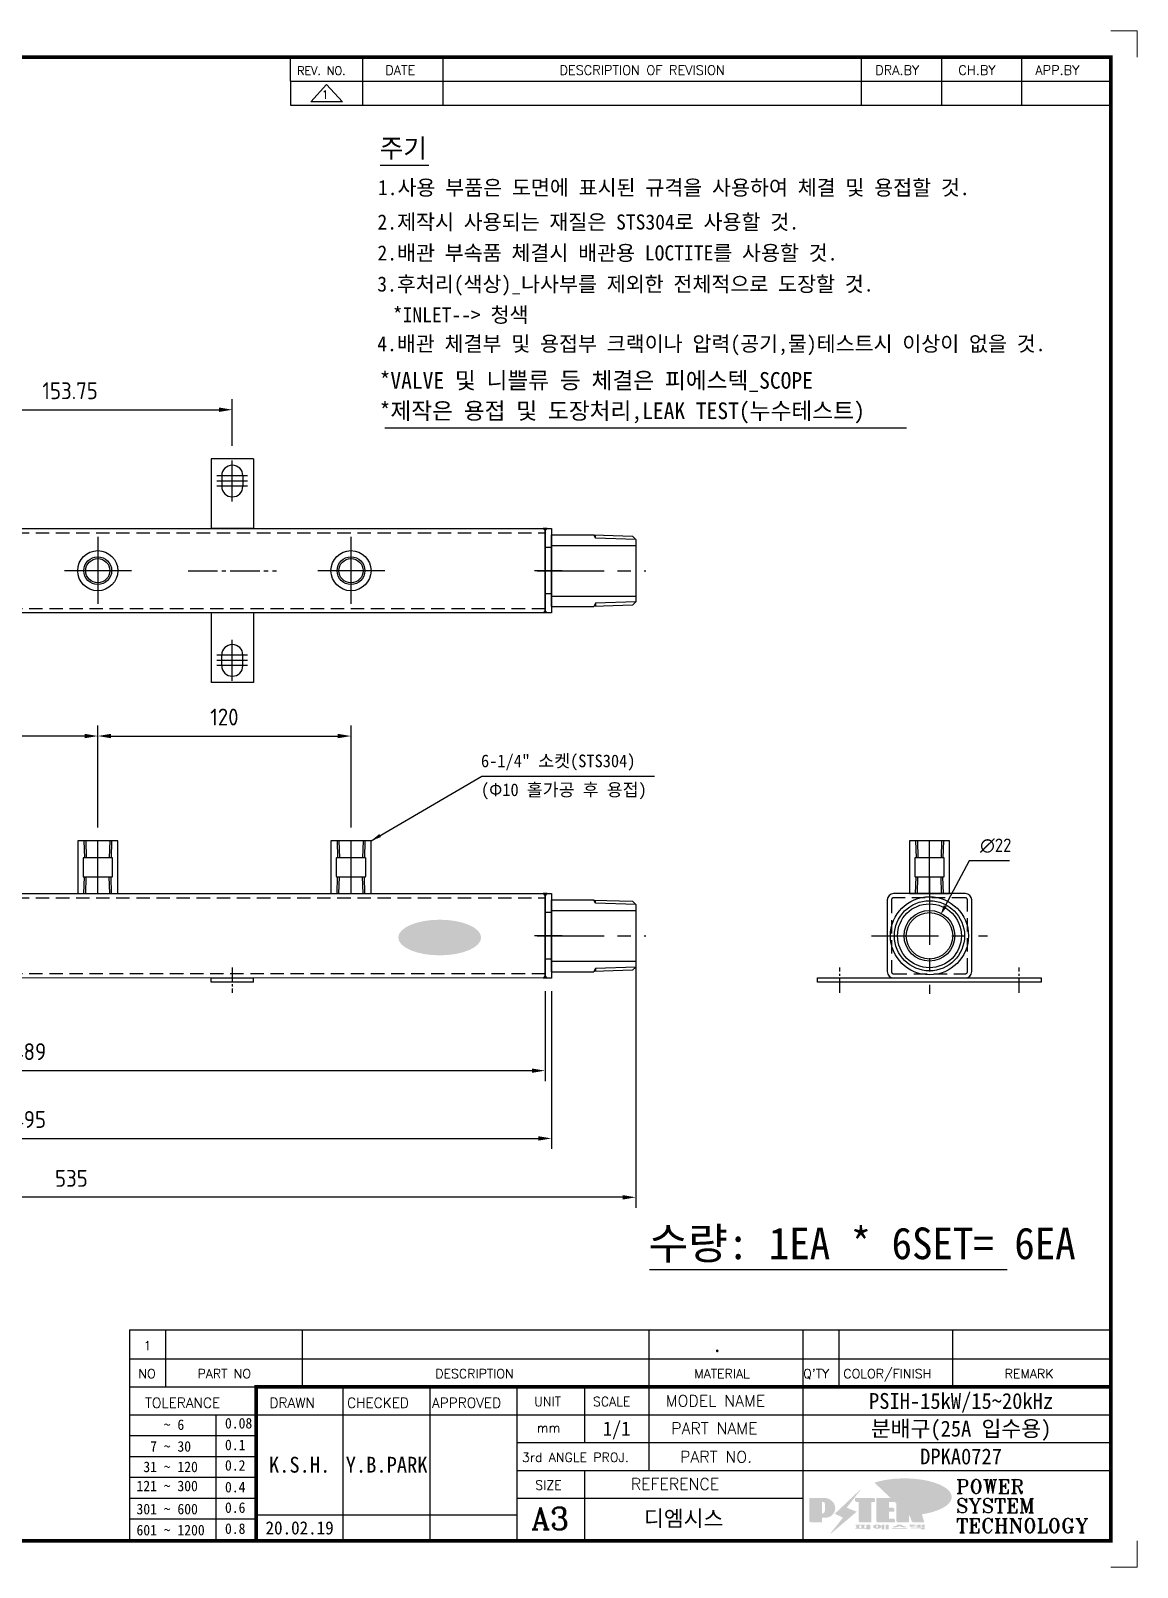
# Model space of a CAD drawing. Header units: millimetres. Extents: x 24815 to 37444, y -10619 to 6020.
# Drawn here: x 26228 to 26753, y -10619 to -9890 of the extents above; entities that cross this region are included whole.
import ezdxf
from ezdxf.enums import TextEntityAlignment as Align

# ---------------------------------------------------------------- set-up
doc = ezdxf.new("R2010")
doc.units = ezdxf.units.MM
for name, pattern in [('CENTER', [50.8, 31.75, -6.35, 6.35, -6.35]), ('CENTER1', [10, 7, -1, 1, -1]), ('HIDDEN2', [4.7625, 3.175, -1.5875])]:
    doc.linetypes.add(name, pattern=pattern)
for name, color, linetype in [('______', 7, 'Continuous'), ('CENTER', 1, 'CENTER'), ('FORMAT-1', 7, 'Continuous'), ('line', 3, 'Continuous'), ('THIN', 3, 'Continuous')]:
    doc.layers.add(name, color=color, linetype=linetype)
doc.styles.add('HAN', font='')
doc.styles.add('RC', font='ROMANC.SHX')
doc.styles.add('ROMANT', font='romant')
doc.styles.add('RT', font='ROMANT.SHX', dxfattribs={"oblique": 15})
doc.styles.get("Standard").update_dxf_attribs({"font": 'ISOCP.SHX', "bigfont": 'WHGTXT.SHX'})
doc.styles.get('HAN').set_extended_font_data('GulimChe')
doc.dimstyles.new('PS-2', dxfattribs={"dimscale": 2, "dimtxt": 3.2, "dimasz": 2.5, "dimexe": 2, "dimexo": 2.5, "dimgap": 2, "dimtad": 1, "dimtoh": 1, "dimrnd": 0.05, "dimzin": 12, "dimdsep": 46, "dimtxsty": 'Standard', "dimcen": 0, "dimclrt": 2, "dimazin": 3, "dimtfac": 1, "dimtofl": 0, "dimtmove": 0, "dimatfit": 3, "dimfxl": 0.18, "dimtolj": 1, "dimtzin": 0, "dimarcsym": 0})
doc.dimstyles.new('PS-2.5', dxfattribs={"dimscale": 2.5, "dimtxt": 3.2, "dimasz": 2.5, "dimexe": 2, "dimexo": 2.5, "dimgap": 2, "dimtad": 1, "dimtoh": 1, "dimrnd": 0.05, "dimzin": 12, "dimdsep": 46, "dimtxsty": 'Standard', "dimcen": 0, "dimclrt": 2, "dimazin": 3, "dimtfac": 1, "dimtofl": 0, "dimtmove": 0, "dimatfit": 3, "dimfxl": 0.18, "dimtolj": 1, "dimtzin": 0, "dimarcsym": 0})

# ---------------------------------------------------------------- blocks, each defined once
blk = doc.blocks.new('new LOGO')
at = {"layer": 'line'}
h = blk.add_hatch(color=250, dxfattribs=at)
h.paths.add_polyline_path([(44.5, 69.4), (46.6, 69.4, -0.129793), (52, 68, 0.221832), (43.6, 71.9), (41.5, 71.9), (41.5, 27.9), (43.6, 27.9, 0.02048), (44.5, 28)], flags=17)
h.paths.add_polyline_path([(44.5, 13.9), (57.3, 13.9, 0.72362), (77.1, 73.9, -0.679777), (54.3, 16.4), (41.5, 16.4), (41.5, -0.1), (3, -0.1), (3, -2.6), (44.5, -2.6)])
h.paths.add_polyline_path([(117.9, 14.2), (71.5, -44.4), (77.1, -39.6), (120.8, 15.6), (92, 28.9), (173.3, 106), (177.5, 111.4), (89.1, 27.6)])
h.paths.add_polyline_path([(162.7, 71.9), (162.7, 69.4), (172.5, 69.4), (172.5, 71.9)], flags=17)
h.paths.add_polyline_path([(217.7, 69.4), (230.5, 69.4), (230.5, 80.4), (227.5, 80.4), (227.5, 71.9), (214.7, 71.9), (214.7, -0.1), (175.5, -0.1), (175.5, -2.6), (217.7, -2.6)])
h.paths.add_polyline_path([(297.8, 46.6), (294.8, 46.6), (294.8, 37.4), (276, 37.4), (276, 10.9), (279, 10.9), (279, 34.9), (297.8, 34.9)])
h.paths.add_polyline_path([(300, 8.4), (297, 8.4), (297, -0.1), (237.5, -0.1), (237.5, -2.6), (300, -2.6)])
h.paths.add_polyline_path([(297.8, 80.4), (294.8, 80.4), (294.8, 71.9), (276, 71.9), (276, 49.1), (279, 49.1), (279, 69.4), (297.8, 69.4)])
h.paths.add_polyline_path([(350.2, 80.4), (347.2, 80.4), (347.2, 61.6), (350.2, 63.5)])
h.paths.add_polyline_path([(350.2, 26.7), (347.2, 35.2), (347.2, -0.1), (308.5, -0.1), (308.5, -2.6), (350.2, -2.6)])
h.paths.add_polyline_path([(402.7, 80.4), (396.5, 80.4), (379.6, 66.8), (400.5, -0.1), (361.8, -0.1), (362.7, -2.6), (403.5, -2.6), (382.6, 64.3)])
blk.add_hatch(color=5, dxfattribs=at).paths.add_polyline_path([(166.3, 35), (131, 49), (180.4, 112.7), (92, 28.9), (120.8, 15.6), (74.4, -43)])
h = blk.add_hatch(color=253, dxfattribs=at)
edge = h.paths.add_edge_path()
edge.add_ellipse((333.9, 86.4), major_axis=(-165.9, 0), ratio=0.39426, start_angle=111.5127, end_angle=334.469)
edge.add_ellipse((314.1, 81.2), major_axis=(-153.7, 0), ratio=0.40699, start_angle=121.3066, end_angle=327.7437, ccw=False)
edge.add_line((394, 27.8), (394.7, 25.6))
h = blk.add_hatch(color=1, dxfattribs=at)
h.paths.add_polyline_path([(41.5, 16.4), (54.3, 16.4, 1), (54.3, 82.9), (0, 82.9), (0, -0.1), (41.5, -0.1)])
h.paths.add_polyline_path([(41.5, 27.9), (41.5, 71.9), (43.6, 71.9, -0.414214), (54.6, 60.9), (54.6, 38.9, -0.414214), (43.6, 27.9)], flags=16)
h.paths.add_polyline_path([(214.7, 71.9), (227.5, 71.9), (227.5, 82.9), (159.7, 82.9), (159.7, 71.9), (172.5, 71.9), (172.5, -0.1), (214.7, -0.1)])
h.paths.add_polyline_path([(276, 37.4), (294.8, 37.4), (294.8, 49.1), (276, 49.1), (276, 71.9), (294.8, 71.9), (294.8, 82.9), (234.5, 82.9), (234.5, -0.1), (297, -0.1), (297, 10.9), (276, 10.9)])
h.paths.add_polyline_path([(347.2, 35.2), (359.7, -0.1), (400.5, -0.1), (379.6, 66.8), (399.7, 82.9), (380.6, 82.9), (347.2, 61.6), (347.2, 82.9), (305.5, 82.9), (305.5, -0.1), (347.2, -0.1)])
h = blk.add_hatch(color=250, dxfattribs=at)
edge = h.paths.add_edge_path()
edge.add_ellipse((237.8, -17.6), major_axis=(-14.3, 0), ratio=0.526336, start_angle=192.2456, end_angle=269.0748)
edge.add_line((238.1, -10.1), (237.6, -10.1))
edge.add_ellipse((237.8, -17.6), major_axis=(-14.3, 0), ratio=0.526336, start_angle=270.9252, end_angle=449.0748)
edge.add_line((237.6, -25.1), (238.1, -25.1))
edge.add_ellipse((237.8, -17.6), major_axis=(-14.3, 0), ratio=0.526336, start_angle=450.9252, end_angle=527.7544)
edge.add_line((251.7, -19.2), (254.1, -19.2))
edge.add_line((254.1, -19.2), (254.1, -27.1))
edge.add_line((254.1, -27.1), (263.1, -27.1))
edge.add_line((263.1, -27.1), (263.1, -10.1))
edge.add_line((263.1, -10.1), (254.1, -10.1))
edge.add_line((254.1, -10.1), (254.1, -16))
edge.add_line((254.1, -16), (251.7, -16))
h.paths.add_polyline_path([(241, -16.4), (241, -18.7, -1), (234.4, -18.7), (234.4, -16.4, -1)], flags=16)
h.paths.add_polyline_path([(278.2, -10.1), (268.1, -10.1), (268.1, -27.1), (278.2, -27.1)])
h.paths.add_polyline_path([(310.3, -10.1), (310.3, -11.1, -0.157169), (289.3, -17.5), (294, -19.9, 0.128407), (316.3, -15.9, 0.128407), (338.6, -19.9), (343.3, -17.5, -0.157169), (322.2, -11.1), (322.2, -10.1)])
h.paths.add_polyline_path([(342.1, -25.1), (342.1, -22.3), (290.4, -22.3), (290.4, -25.1)])
h.paths.add_polyline_path([(352, -10.1), (352, -16.2, 0.414214), (354, -18.2), (378.7, -18.2), (378.7, -19.6), (390.2, -19.6), (390.2, -10.1), (378.7, -10.1), (378.7, -13.6), (374.7, -13.6), (374.7, -15.1), (378.7, -15.1), (378.7, -16.2), (364.7, -16.2), (364.7, -15.1), (371.2, -15.1), (371.2, -13.6), (364.7, -13.6), (364.7, -12.6), (374.7, -12.6), (374.7, -10.1)])
h.paths.add_polyline_path([(393.8, -10.1), (393.8, -19.6), (405, -19.6), (405, -10.1)])
h.paths.add_polyline_path([(405, -27.1), (405, -20.9), (356.8, -20.9), (356.8, -23), (391.8, -23), (391.8, -27.1)])
h.paths.add_polyline_path([(200.4, -10.1), (200.4, -22.3), (193.2, -22.3), (193.2, -12.6), (196.6, -12.6), (196.6, -10.1), (161, -10.1), (161, -12.6), (164.5, -12.6), (164.5, -22.3), (161, -22.3), (161, -25.1), (200.4, -25.1), (200.4, -27.1), (213.9, -27.1), (213.9, -10.1)])
h.paths.add_polyline_path([(182, -12.6), (175.6, -12.6), (175.6, -22.3), (182, -22.3)], flags=17)
blk = doc.blocks.new('format-3')
at = {"color": 3, "lineweight": 9}
for p, q in [((414.5, 291.3), (419.5, 291.3)), ((419.5, 286.3), (419.5, 291.3)), ((419.5, 5), (419.5, 0)), ((414.5, 0), (419.5, 0))]:
    blk.add_line(p, q, dxfattribs=at)
at = {"color": 180}
for p, q in [((258.97, 281.75), (258.97, 286.3)), ((272.71, 281.75), (272.71, 286.3)), ((287.94, 281.75), (287.94, 286.3)), ((367.22, 281.75), (367.22, 286.3)), ((382.45, 281.75), (382.45, 286.3)), ((397.61, 281.75), (397.61, 286.3)), ((258.97, 281.75), (414.5, 281.75)), ((228.5, 39.49), (228.5, 5)), ((228.5, 39.49), (414.5, 39.49)), ((235.29, 39.49), (235.29, 34.21)), ((261.24, 34.21), (261.24, 39.49)), ((326.9, 39.49), (326.9, 34.21)), ((356.11, 39.49), (356.11, 34.21)), ((362.93, 39.49), (362.93, 34.21)), ((384.48, 39.49), (384.48, 34.21)), ((228.5, 34.21), (252.48, 34.21)), ((268.96, 5), (268.96, 34.21)), ((285.45, 5), (285.45, 34.21)), ((301.94, 5), (301.94, 34.21)), ((314.72, 34.21), (314.72, 23.65)), ((326.9, 34.21), (326.9, 18.37)), ((356.11, 34.21), (356.11, 5)), ((228.5, 28.93), (252.48, 28.93)), ((244.89, 5.23), (244.89, 28.93)), ((252.48, 28.93), (414.5, 28.93)), ((228.5, 24.98), (252.48, 24.98)), ((301.94, 23.65), (414.5, 23.65)), ((228.5, 21.03), (252.48, 21.03)), ((301.94, 18.37), (414.5, 18.37)), ((314.72, 18.37), (314.72, 5)), ((228.5, 17.08), (252.48, 17.08)), ((228.5, 13.13), (252.48, 13.13)), ((301.94, 13.09), (356.11, 13.09)), ((228.5, 9.18), (252.48, 9.18)), ((252.48, 9.95), (301.94, 9.95))]:
    blk.add_line(p, q, dxfattribs=at)
at = {"const_width": 0.7}
blk.add_lwpolyline([(252.48, 5), (252.48, 34.21), (414.5, 34.21)], dxfattribs=at)
at = {"layer": 'FORMAT-1', "const_width": 0.7}
blk.add_lwpolyline([(13, 5), (13, 286.3), (414.5, 286.3), (414.5, 5)], close=True, dxfattribs=at)
at = {"xscale": 0.05400000000000027, "yscale": 0.05400000000000027, "zscale": 0.05400000000000027}
blk.add_blockref('new LOGO', (357.35, 8.65), dxfattribs=at)
at = {"color": 2}
for s, height, style, p in [('REV. NO.', 1.56, 'RC', (260.23, 282.95)), ('DATE', 1.788, 'RC', (276.95, 282.94)), ('DESCRIPTION OF REVISION', 1.7875, 'RC', (309.98, 282.94)), ('DRA.BY', 1.788, 'RC', (369.83, 282.94)), ('CH.BY', 1.788, 'RC', (385.59, 282.94)), ('APP.BY', 1.788, 'RC', (400.18, 282.94)), ('COLOR/FINISH', 1.7424, 'RC', (363.8, 35.83)), ('NO', 1.742, 'RC', (230.16, 35.83)), ('PART NO', 1.742, 'RC', (241.36, 35.83)), ('DESCRIPTION', 1.7424, 'RC', (286.43, 35.83)), ('MATERIAL', 1.742, 'RC', (335.52, 35.83)), ("Q'TY", 1.742, 'RC', (356.17, 35.83)), ('REMARK', 1.742, 'RC', (394.37, 35.83)), (' TOLERANCE', 1.9, 'RC', (230.11, 30.22)), ('DRAWN', 1.9, 'RC', (255, 30.22)), ('CHECKED', 1.9, 'RC', (269.71, 30.22)), ('APPROVED', 1.9, 'RC', (285.8, 30.22)), ('UNIT', 1.742, 'RC', (305.19, 30.55)), ('SCALE', 1.742, 'RC', (316.32, 30.55)), ('MODEL NAME', 2.178, 'RC', (330.12, 30.46)), ('    ~ 6', 2, 'HAN', (229.8, 26.03)), ('0.08', 2, 'HAN', (246.57, 26.31)), ('mm', 1.742, 'RC', (305.67, 25.56)), ('PART NAME', 2.178, 'RC', (331.17, 25.24)), ('  7 ~ 30', 2, 'HAN', (229.8, 21.91)), ('0.1', 2, 'HAN', (246.57, 22.2)), ('3rd ANGLE PROJ.', 1.7424, 'RC', (302.87, 19.97)), ('PART NO.', 2.178, 'RC', (332.84, 19.85)), (' 31 ~ 120', 2, 'HAN', (229.8, 18.04)), ('0.2', 2, 'HAN', (246.57, 18.32)), ('121 ~ 300', 2, 'HAN', (229.8, 14.42)), ('0.4', 2, 'HAN', (246.57, 14.2)), ('SIZE', 1.742, 'RC', (305.39, 14.71)), ('REFERENCE', 2.178, 'RC', (323.52, 14.69)), ('301 ~ 600', 2, 'HAN', (229.8, 10.04)), ('0.6', 2, 'HAN', (246.57, 10.32)), ('601 ~ 1200', 2, 'HAN', (229.8, 6.05)), ('0.8', 2, 'HAN', (246.57, 6.33))]:
    blk.add_text(s, height=height, dxfattribs=dict(at, style=style)).set_placement(p)
at = {"style": 'ROMANT'}
for s, p in [('POWER', (385.15, 13.96)), ('SYSTEM', (385.15, 10.31)), ('TECHNOLOGY', (385.15, 6.56))]:
    blk.add_text(s, height=2.7, dxfattribs=at).set_placement(p)
at = {"color": 2, "lineweight": 25, "style": 'RC'}
blk.add_text('A3', height=4.182, dxfattribs=at).set_placement((304.61, 7.14))
at = {"style": 'HAN'}
for tag, height, p in [('MODEL-NAME', 3, (386.1, 31.53)), ('SCALE', 2.7, (320.81, 26.29)), ('PART-NAME', 3, (386.1, 26.29)), ('DRA-BY', 3, (260.72, 19.44)), ('CH-BY', 3, (277.21, 19.44)), ('APP-BY', 3, (293.7, 19.44)), ('PART-NO', 3, (386.1, 21.01)), ('CH-DATE', 2.5, (277.21, 7.47)), ('관련업체', 3, (333.52, 9.26)), ('DRA-DATE', 2.5, (260.72, 7.47)), ('APP-DATE', 2.5, (293.7, 7.47))]:
    blk.add_attdef(tag, text='', height=height, dxfattribs=at).set_placement(p, align=Align.MIDDLE_CENTER)
blk = doc.blocks.new('no3')
at = {"color": 180}
for p, q in [((0, 5.5), (0, 0)), ((0, 5.5), (186, 5.5)), ((6.79, 5.5), (6.79, 0)), ((32.74, 0.11), (32.74, 5.5)), ((98.4, 5.5), (98.4, 0)), ((127.61, 5.5), (127.61, 0)), ((134.43, 5.5), (134.43, 0)), ((155.98, 5.5), (155.98, 0))]:
    blk.add_line(p, q, dxfattribs=at)
at = {"color": 2, "style": 'RT', "oblique": 15}
blk.add_attdef('NO', text='', height=1.74, dxfattribs=at).set_placement((3.38, 2.51), align=Align.MIDDLE_CENTER)
at = {"color": 2, "style": 'HAN'}
for tag, p in [('PART-NO', (19.76, 2.75)), ('MATERIAL', (111.38, 2.75)), ("Q'TY", (131.02, 2.75)), ('COLOR/FINISH', (145.2, 2.75)), ('REMARK', (170.76, 2.75))]:
    blk.add_attdef(tag, text='', height=2.9, dxfattribs=at).set_placement(p, align=Align.MIDDLE_CENTER)
blk.add_attdef('DESCRIPTION', text='', height=2.9, dxfattribs=at).set_placement((34.51, 2.75), align=Align.MIDDLE_LEFT)
blk = doc.blocks.new('re3')
at = {"color": 180}
for p, q in [((0, 0), (0, -4.55)), ((6.87, -0.64), (3.86, -3.91)), ((6.87, -0.64), (9.88, -3.91)), ((13.74, -4.55), (13.74, 0)), ((28.97, -4.55), (28.97, 0)), ((108.25, -4.55), (108.25, 0)), ((123.49, -4.55), (123.49, 0)), ((138.64, -4.55), (138.64, 0)), ((0, -4.55), (155.53, -4.55)), ((9.88, -3.91), (3.86, -3.91))]:
    blk.add_line(p, q, dxfattribs=at)
at = {"color": 2, "style": 'RC', "oblique": 15}
blk.add_attdef('REV.NO', text='', height=1.56, dxfattribs=at).set_placement((6.59, -2.56), align=Align.MIDDLE_CENTER)
blk.add_attdef('-1', text='', height=1.56, dxfattribs=at).set_placement((9.37, -1.66), align=Align.MIDDLE_LEFT)
at = {"color": 2, "style": 'HAN'}
for tag, p in [('REV.-DATE', (21.36, -2.28)), ('DRA.BY', (115.87, -2.28)), ('CH.BY', (131.07, -2.28)), ('APP.BY', (147.09, -2.28))]:
    blk.add_attdef(tag, text='', height=2.5, dxfattribs=at).set_placement(p, align=Align.MIDDLE_CENTER)
blk.add_attdef('DESCRIPTION-OF-REVISION', text='', height=2.5, dxfattribs=at).set_placement((31.61, -2.28), align=Align.MIDDLE_LEFT)
blk = doc.blocks.new('*D330')
at = {"layer": '______', "color": 0, "lineweight": -2, "ltscale": 10, "transparency": 16777216}
for p, q in [((25980.25, -10345.47), (25980.25, -10420.26)), ((26475.25, -10345.48), (26475.25, -10420.26)), ((25986.5, -10415.26), (26469, -10415.26))]:
    blk.add_line(p, q, dxfattribs=at)
at = {"layer": '______', "color": 0, "ltscale": 10, "transparency": 16777216}
for points in [[(25986.5, -10414.22), (25986.5, -10416.3), (25980.25, -10415.26)], [(26469, -10414.22), (26469, -10416.3), (26475.25, -10415.26)]]:
    blk.add_solid(points, dxfattribs=at)
at = {"layer": 'Defpoints', "color": 0, "ltscale": 10, "transparency": 16777216}
for p in [(25980.25, -10339.22), (26475.25, -10339.23), (26475.25, -10415.26)]:
    blk.add_point(p, dxfattribs=at)
at = {"layer": '______', "color": 2, "ltscale": 10, "transparency": 16777216, "insert": (26227.75, -10406.26), "char_height": 8, "attachment_point": 5}
blk.add_mtext('\\A1;495', dxfattribs=at)
blk = doc.blocks.new('*D331')
at = {"layer": '______', "color": 0, "lineweight": -2, "ltscale": 10, "transparency": 16777216}
for p, q in [((25983.25, -10345.47), (25983.25, -10388.14)), ((26472.25, -10345.48), (26472.25, -10388.14)), ((25989.5, -10383.14), (26466, -10383.14))]:
    blk.add_line(p, q, dxfattribs=at)
at = {"layer": '______', "color": 0, "ltscale": 10, "transparency": 16777216}
for points in [[(25989.5, -10382.1), (25989.5, -10384.18), (25983.25, -10383.14)], [(26466, -10382.1), (26466, -10384.18), (26472.25, -10383.14)]]:
    blk.add_solid(points, dxfattribs=at)
at = {"layer": 'Defpoints', "color": 0, "ltscale": 10, "transparency": 16777216}
for p in [(25983.25, -10339.22), (26472.25, -10339.23), (26472.25, -10383.14)]:
    blk.add_point(p, dxfattribs=at)
at = {"layer": '______', "color": 2, "ltscale": 10, "transparency": 16777216, "insert": (26227.75, -10374.14), "char_height": 8, "attachment_point": 5}
blk.add_mtext('\\A1;489', dxfattribs=at)
blk = doc.blocks.new('*D332')
at = {"layer": '______', "color": 0, "lineweight": -2, "ltscale": 10, "transparency": 16777216}
for p, q in [((26515.25, -10325.47), (26515.25, -10448.17)), ((25980.25, -10345.47), (25980.25, -10448.17)), ((26509, -10443.17), (25986.5, -10443.17))]:
    blk.add_line(p, q, dxfattribs=at)
at = {"layer": '______', "color": 0, "ltscale": 10, "transparency": 16777216}
for points in [[(25986.5, -10442.13), (25986.5, -10444.22), (25980.25, -10443.17)], [(26509, -10442.13), (26509, -10444.22), (26515.25, -10443.17)]]:
    blk.add_solid(points, dxfattribs=at)
at = {"layer": 'Defpoints', "color": 0, "ltscale": 10, "transparency": 16777216}
for p in [(26515.25, -10319.22), (25980.25, -10339.22), (25980.25, -10443.17)]:
    blk.add_point(p, dxfattribs=at)
at = {"layer": '______', "color": 2, "ltscale": 10, "transparency": 16777216, "insert": (26247.75, -10434.17), "char_height": 8, "attachment_point": 5}
blk.add_mtext('\\A1;535', dxfattribs=at)
blk = doc.blocks.new('*D334')
at = {"layer": '______', "color": 0, "lineweight": -2, "ltscale": 10, "transparency": 16777216}
for p, q in [((26020.25, -10267.97), (26020.25, -10219.54)), ((26254, -10224.54), (26026.5, -10224.54)), ((26260.25, -10267.97), (26260.25, -10219.54))]:
    blk.add_line(p, q, dxfattribs=at)
at = {"layer": '______', "color": 0, "ltscale": 10, "transparency": 16777216}
for points in [[(26026.5, -10223.5), (26026.5, -10225.58), (26020.25, -10224.54)], [(26254, -10223.5), (26254, -10225.58), (26260.25, -10224.54)]]:
    blk.add_solid(points, dxfattribs=at)
at = {"layer": 'Defpoints', "color": 0, "ltscale": 10, "transparency": 16777216}
for p in [(26020.25, -10224.54), (26020.25, -10274.22), (26260.25, -10274.22)]:
    blk.add_point(p, dxfattribs=at)
at = {"layer": '______', "color": 2, "ltscale": 10, "transparency": 16777216, "insert": (26140.25, -10215.54), "char_height": 8, "attachment_point": 5}
blk.add_mtext('\\A1;P-60*5=240', dxfattribs=at)
blk = doc.blocks.new('*D338')
at = {"color": 0, "lineweight": -2, "transparency": 16777216}
for p, q in [((26673.25, -10283.71), (26661.89, -10305.09)), ((26692.37, -10283.71), (26673.25, -10283.71))]:
    blk.add_line(p, q, dxfattribs=at)
at = {"color": 0, "transparency": 16777216}
blk.add_solid([(26661.15, -10304.7), (26662.62, -10305.48), (26659.54, -10309.5)], dxfattribs=at)
at = {"layer": 'Defpoints', "color": 0, "transparency": 16777216}
for p in [(26659.54, -10309.5), (26649.22, -10328.93)]:
    blk.add_point(p, dxfattribs=at)
at = {"color": 2, "transparency": 16777216, "insert": (26685.78, -10276.51), "char_height": 6.4, "attachment_point": 5}
blk.add_mtext('\\A1;∅22', dxfattribs=at)
blk = doc.blocks.new('rcw345trcw45t')
for p, q in [((53002.75, -14361.01), (52983.75, -14361.01)), ((52983.75, -14361.01), (52983.75, -14386.01)), ((52987.52, -14361.01), (52987.77, -14369.01)), ((52998.97, -14361.01), (52998.72, -14369.01)), ((53002.75, -14386.01), (53002.75, -14361.01)), ((52987.52, -14386.01), (52987.77, -14378.01)), ((52998.97, -14386.01), (52998.72, -14378.01)), ((52983.75, -14386.01), (53002.75, -14386.01))]:
    blk.add_line(p, q)
blk.add_lwpolyline([(52986.25, -14377.76, 0.414214), (52986.5, -14378.01), (53000, -14378.01, 0.414214), (53000.25, -14377.76), (53000.25, -14369.26, 0.414214), (53000, -14369.01), (52986.5, -14369.01, 0.414214), (52986.25, -14369.26)], format="xyb", close=True)
at = {"layer": 'CENTER'}
blk.add_lwpolyline([(52993.25, -14386.01), (52993.25, -14378.01), (52993.25, -14369.01), (52993.25, -14361.01)], dxfattribs=at)
at = {"layer": 'THIN'}
for p, q in [((52986.67, -14361.01), (52986.92, -14369.01)), ((52999.83, -14361.01), (52999.58, -14369.01)), ((52986.67, -14386.01), (52986.92, -14378.01)), ((52999.83, -14386.01), (52999.58, -14378.01))]:
    blk.add_line(p, q, dxfattribs=at)
blk = doc.blocks.new('A$C26335A86')
for p, q in [((-53, 0), (53, 0)), ((-53, -2), (-53, 0)), ((53, 0), (53, -2)), ((53, -2), (-53, -2))]:
    blk.add_line(p, q)
at = {"color": 1, "linetype": 'CENTER1'}
for p, q in [((-42.5, -7), (-42.5, 5)), ((42.5, -7), (42.5, 5))]:
    blk.add_line(p, q, dxfattribs=at)
blk = doc.blocks.new('*D357')
at = {"layer": '______', "color": 0, "lineweight": -2, "ltscale": 10, "transparency": 16777216}
for p, q in [((26260.25, -10267.97), (26260.25, -10219.54)), ((26266.5, -10224.54), (26374, -10224.54)), ((26380.25, -10267.97), (26380.25, -10219.54))]:
    blk.add_line(p, q, dxfattribs=at)
at = {"layer": '______', "color": 0, "ltscale": 10, "transparency": 16777216}
for points in [[(26266.5, -10223.5), (26266.5, -10225.58), (26260.25, -10224.54)], [(26374, -10223.5), (26374, -10225.58), (26380.25, -10224.54)]]:
    blk.add_solid(points, dxfattribs=at)
at = {"layer": 'Defpoints', "color": 0, "ltscale": 10, "transparency": 16777216}
for p in [(26380.25, -10224.54), (26260.25, -10274.22), (26380.25, -10274.22)]:
    blk.add_point(p, dxfattribs=at)
at = {"layer": '______', "color": 2, "ltscale": 10, "transparency": 16777216, "insert": (26320.25, -10215.54), "char_height": 8, "attachment_point": 5}
blk.add_mtext('\\A1;120', dxfattribs=at)
blk = doc.blocks.new('*D360')
at = {"layer": '______', "color": 0, "lineweight": -2, "transparency": 16777216}
for p, q in [((26170.25, -10087.66), (26170.25, -10064.89)), ((26176.5, -10069.89), (26317.76, -10069.89)), ((26324.01, -10086.93), (26324.01, -10064.89))]:
    blk.add_line(p, q, dxfattribs=at)
at = {"layer": '______', "color": 0, "transparency": 16777216}
for points in [[(26176.5, -10068.85), (26176.5, -10070.93), (26170.25, -10069.89)], [(26317.76, -10068.85), (26317.76, -10070.93), (26324.01, -10069.89)]]:
    blk.add_solid(points, dxfattribs=at)
at = {"layer": 'Defpoints', "color": 0, "transparency": 16777216}
for p in [(26324.01, -10069.89), (26324.01, -10093.18), (26170.25, -10093.91)]:
    blk.add_point(p, dxfattribs=at)
at = {"layer": '______', "color": 2, "transparency": 16777216, "insert": (26247.13, -10060.89), "char_height": 8, "attachment_point": 5}
blk.add_mtext('\\A1;153.75', dxfattribs=at)
blk = doc.blocks.new('A$C13BB0B43')
for p, q in [((0, -17), (0, 17)), ((0, 17), (20, 17)), ((20.87, 15.42), (20.87, 16.9)), ((0, 12), (40, 12)), ((0, -12), (40, -12)), ((0, -17), (20, -17)), ((20.87, -15.42), (20.87, -16.9))]:
    blk.add_line(p, q)
blk.add_lwpolyline([(20, 17), (20, 16.92), (38.47, 16.35), (40, 14.82), (40, -14.82), (38.47, -16.35), (20, -16.92), (20, -17)])
at = {"layer": 'CENTER'}
blk.add_line((-6.81, 0), (44.74, 0), dxfattribs=at)
at = {"layer": 'THIN'}
for points in [[(40, 14.82), (20.87, 15.42), (20, 16.92)], [(40, -14.82), (20.87, -15.42), (20, -16.92)]]:
    blk.add_lwpolyline(points, dxfattribs=at)
blk = doc.blocks.new('A$C78D071AD')
for p, q in [((-10, -22.48), (-10, 10.5)), ((-10, 10.5), (10, 10.5)), ((10, -22.48), (10, 10.5)), ((-5, 2.5), (-5, -2.5)), ((5, 2.5), (5, -2.5)), ((-10, -22.48), (10, -22.48)), ((-10, -95.5), (-10, -62.48)), ((-10, -62.48), (10, -62.48)), ((10, -95.5), (10, -62.48)), ((-5, -87.5), (-5, -82.5)), ((5, -87.5), (5, -82.5)), ((-10, -95.5), (10, -95.5))]:
    blk.add_line(p, q)
at = {"color": 1, "linetype": 'CENTER'}
for p, q in [((0, 9.77), (0, -9.77)), ((-7.27, 2.5), (7.27, 2.5)), ((-7.27, 0), (7.27, 0)), ((-7.27, -2.5), (7.27, -2.5)), ((0, -75.23), (0, -94.77)), ((-7.27, -82.5), (7.27, -82.5)), ((-7.27, -85), (7.27, -85)), ((-7.27, -87.5), (7.27, -87.5))]:
    blk.add_line(p, q, dxfattribs=at)
at = {"color": 1, "linetype": 'CENTER1', "ltscale": 2}
blk.add_line((21, -42.5), (-21, -42.5), dxfattribs=at)
for centre, start, end in [((0, 2.5), 0, 180), ((0, -2.5), 180, 0), ((0, -82.5), 0, 180), ((0, -87.5), 180, 0)]:
    blk.add_arc(centre, 5, start, end)

msp = doc.modelspace()

# ---------------------------------------------------------------- hatches: boundary and pattern name
for points in [[(26472.24761, -10127.17955), (26473.24761, -10126.17955), (26471.24761, -10126.17955)], [(26471.24761, -10166.17955), (26472.24761, -10165.17955), (26473.24761, -10166.17955)], [(26472.2473, -10300.23042), (26473.2473, -10299.23042), (26471.2473, -10299.23042)], [(26471.2473, -10339.23042), (26472.2473, -10338.23042), (26473.2473, -10339.23042)]]:
    msp.add_hatch(color=256).paths.add_polyline_path(points)
h = msp.add_hatch(color=5)
edge = h.paths.add_edge_path()
edge.add_ellipse((26422.29189, -10320.04286), major_axis=(19.62496, 0), ratio=0.430244245, start_angle=0, end_angle=360, ccw=False)

# ---------------------------------------------------------------- linework, layer by layer
for p, q in [((26394.10047, -9954.00785), (26417.10164, -9954.00785)), ((26396.30469, -10078.52775), (26643.55325, -10078.52775)), ((26473.24761, -10126.17955), (26471.24761, -10126.17955)), ((26473.24761, -10166.17955), (26471.24761, -10166.17955)), ((26473.2473, -10299.23042), (26471.2473, -10299.23042)), ((26314.00889, -10341.21794), (26314.00889, -10339.21794)), ((26314.00889, -10339.21794), (26334.00889, -10339.21794)), ((26334.00889, -10341.21794), (26334.00889, -10339.21794)), ((26473.2473, -10339.23042), (26471.2473, -10339.23042)), ((26334.00889, -10341.21794), (26314.00889, -10341.21794)), ((26521.64786, -10477.40068), (26691.20538, -10477.40068))]:
    msp.add_line(p, q)
at = {"color": 2, "linetype": 'HIDDEN2', "ltscale": 2}
for p, q in [((25983.24761, -10128.17955), (26472.24761, -10128.17955)), ((26475.24761, -10135.17955), (26472.24761, -10135.17955)), ((26475.24761, -10157.17955), (26472.24761, -10157.17955)), ((26472.24761, -10164.17955), (25983.24761, -10164.17955)), ((25983.24761, -10301.21794), (26472.2473, -10301.23042)), ((26475.2473, -10308.23042), (26472.2473, -10308.23042)), ((26475.2473, -10330.23042), (26472.2473, -10330.23042)), ((26472.2473, -10337.23042), (25983.24761, -10337.21794))]:
    msp.add_line(p, q, dxfattribs=at)
at = {"color": 1, "linetype": 'CENTER1', "ltscale": 2}
for p, q in [((26480.24761, -10146.17955), (26467.24761, -10146.17955)), ((26480.2473, -10319.23042), (26467.2473, -10319.23042))]:
    msp.add_line(p, q, dxfattribs=at)
at = {"color": 1, "linetype": 'CENTER1'}
msp.add_line((26324.00889, -10334.21794), (26324.00889, -10346.21794), dxfattribs=at)
for points in [[(25984.24761, -10126.17955), (26471.24761, -10126.17955), (26472.24761, -10127.17955), (26472.24761, -10165.17955), (26471.24761, -10166.17955), (25984.24761, -10166.17955), (25983.24761, -10165.17955), (25983.24761, -10127.17955)], [(26473.24761, -10126.17955), (26475.24761, -10126.17955), (26475.24761, -10166.17955), (26473.24761, -10166.17955), (26472.24761, -10165.17955), (26472.24761, -10127.17955)], [(25984.24761, -10299.21794), (26471.2473, -10299.23042), (26472.2473, -10300.23042), (26472.2473, -10338.23042), (26471.2473, -10339.23042), (25984.24761, -10339.21794), (25983.24761, -10338.21794), (25983.24761, -10300.21794)], [(26473.2473, -10299.23042), (26475.2473, -10299.23042), (26475.2473, -10339.23042), (26473.2473, -10339.23042), (26472.2473, -10338.23042), (26472.2473, -10300.23042)]]:
    msp.add_lwpolyline(points, close=True)
msp.add_lwpolyline([(26671.38198, -10299.21794), (26637.38198, -10299.21794, 0.414213562), (26634.38198, -10302.21794), (26634.38198, -10336.21794, 0.414213562), (26637.38198, -10339.21794), (26671.38198, -10339.21794, 0.414213562), (26674.38198, -10336.21794), (26674.38198, -10302.21794, 0.414213562)], format="xyb", close=True)
at = {"color": 2, "linetype": 'HIDDEN2', "ltscale": 2}
msp.add_lwpolyline([(26671.38198, -10301.21794), (26637.38198, -10301.21794, 0.414213562), (26636.38198, -10302.21794), (26636.38198, -10336.21794, 0.414213562), (26637.38198, -10337.21794), (26671.38198, -10337.21794, 0.414213562), (26672.38198, -10336.21794), (26672.38198, -10302.21794, 0.414213562)], format="xyb", close=True, dxfattribs=at)
for centre, radius in [((26260.24761, -10146.17955), 9.5), ((26380.24761, -10146.17955), 9.5), ((26260.24761, -10146.17955), 5.7225), ((26380.24761, -10146.17955), 5.7225), ((26654.38198, -10319.21794), 18.5), ((26654.38198, -10319.21794), 16.6245), ((26654.38198, -10319.21794), 12), ((26654.38198, -10319.21794), 11)]:
    msp.add_circle(centre, radius)
at = {"layer": 'CENTER'}
for p, q in [((26260.24761, -10130.17955), (26260.24761, -10162.17955)), ((26380.24761, -10130.17955), (26380.24761, -10162.17955)), ((26276.24761, -10146.17955), (26244.24761, -10146.17955)), ((26396.24761, -10146.17955), (26364.24761, -10146.17955)), ((26654.38198, -10291.71794), (26654.38198, -10346.71794)), ((26626.88198, -10319.21794), (26681.88198, -10319.21794))]:
    msp.add_line(p, q, dxfattribs=at)
at = {"layer": 'THIN'}
for centre, radius in [((26260.24761, -10146.17955), 6.5785), ((26380.24761, -10146.17955), 6.5785), ((26654.38198, -10319.21794), 15.1455)]:
    msp.add_circle(centre, radius, dxfattribs=at)

# ---------------------------------------------------------------- block references
at = {"xscale": 2.5, "yscale": 2.5, "zscale": 2.5}
msp.add_blockref('format-3', (25704.10371, -10618.50956), dxfattribs=at).add_auto_attribs({'DRA-DATE': '20.02.19', 'DRA-BY': 'K.S.H.', 'MODEL-NAME': 'PSIH-15kW/15~20kHz', 'PART-NAME': '분배구(25A 입수용)', 'PART-NO': 'DPKA0727', 'SCALE': '1/1', 'CH-BY': 'Y.B.PARK', '관련업체': '디엠시스'})
ref = msp.add_blockref('re3', (26351.51821, -9914.13456), dxfattribs=dict(xscale=2.5, yscale=2.5, zscale=2.5))
ref.add_attrib('REV.NO', '1', dxfattribs={"color": 2, "height": 3.9, "style": 'RC'}).set_placement((26367.98923, -9920.52785), align=Align.MIDDLE_CENTER)
at = {"rotation": 180}
msp.add_blockref('A$C78D071AD', (26324.00889, -10188.67955), dxfattribs=at)
for name, p in [('A$C13BB0B43', (26475.24761, -10146.17955)), ('rcw345trcw45t', (-26732.99978, 4086.78799)), ('rcw345trcw45t', (-26612.99978, 4086.78799)), ('rcw345trcw45t', (-26338.86542, 4086.78799)), ('A$C13BB0B43', (26475.2473, -10319.23042)), ('A$C26335A86', (26654.38198, -10339.21794))]:
    msp.add_blockref(name, p)
ref = msp.add_blockref('no3', (26275.35371, -10519.77396), dxfattribs=dict(xscale=2.5, yscale=2.5, zscale=2.5))
ref.add_attrib('MATERIAL', '.', dxfattribs={"color": 2, "height": 7.25, "style": 'HAN'}).set_placement((26553.79161, -10512.89896), align=Align.MIDDLE_CENTER)
ref.add_attrib('NO', '1', dxfattribs={"color": 2, "height": 4.35, "style": 'RT'}).set_placement((26283.81501, -10513.50673), align=Align.MIDDLE_CENTER)

# ---------------------------------------------------------------- texts
at = {"color": 2, "style": 'HAN'}
for s, height, p in [('주기', 8.957952, (26393.78788, -9950.41738)), ('1.사용 부품은 도면에 표시된 규격을 사용하여 체결 및 용접할 것.', 7.1663616, (26393.00954, -9968.19148)), ('2.제작시 사용되는 재질은 STS304로 사용할 것.', 7.1663616, (26392.80051, -9984.48817)), ('2.배관 부속품 체결시 배관용 LOCTITE를 사용할 것.', 7.1663616, (26392.80051, -9999.14205)), ('3.후처리(색상)_나사부를 제외한 전체적으로 도장할 것.', 7.1663616, (26392.71283, -10013.89357)), ('  *INLET--> 청색', 7.1663616, (26390.78636, -10028.48345)), ('4.배관 체결부 및 용접부 크랙이나 압력(공기,물)테스트시 이상이 없을 것.', 7.1663616, (26392.71283, -10042.17117)), ('6-1/4" 소켓(STS304)', 6, (26441.84591, -10239.32176)), ('(Φ10 홀가공 후 용접)', 6, (26441.84591, -10252.99907)), ('수량: 1EA * 6SET= 6EA', 15, (26521.22022, -10472.48874))]:
    msp.add_text(s, height=height, dxfattribs=at).set_placement(p)
at = {"color": 1, "style": 'HAN'}
for s, p in [('*VALVE 및 니쁠류 등 체결은 피에스텍_SCOPE', (26393.82512, -10059.92989)), ('*제작은 용접 및 도장처리,LEAK TEST(누수테스트)', (26393.82512, -10074.32824))]:
    msp.add_text(s, height=7.8829978, dxfattribs=at).set_placement(p)

# ---------------------------------------------------------------- dimensions: what is measured, and where the dimension line sits
dim = msp.add_diameter_dim_2p(p1=(26649.22158, -10328.93238), p2=(26659.54237, -10309.5035), dimstyle='PS-2')
dim.commit()
dim.dimension.update_dxf_attribs({"geometry": '*D338', "text_midpoint": (26685.77958, -10283.70593), "dimtype": 163})
at = {"layer": '______'}
dim = msp.add_linear_dim(base=(26324.00889, -10069.89194), p1=(26170.2497, -10093.90955), p2=(26324.00889, -10093.17955), dimstyle='PS-2.5', override={"dimtmove": 1}, dxfattribs=at)
dim.commit()
dim.dimension.update_dxf_attribs({"geometry": '*D360', "text_midpoint": (26247.1293, -10060.89194)})
at = {"layer": '______', "ltscale": 10}
dim = msp.add_linear_dim(base=(26020.24761, -10224.5396), p1=(26260.24761, -10274.21794), p2=(26020.24761, -10274.21794), text='P-60*5=<>', dimstyle='PS-2.5', dxfattribs=at)
dim.commit()
dim.dimension.update_dxf_attribs({"geometry": '*D334', "text_midpoint": (26140.24761, -10215.53881)})
for base, p1, p2, picture, middle in [((26380.24761, -10224.5396), (26260.24761, -10274.21794), (26380.24761, -10274.21794), '*D357', (26320.24761, -10215.53881)), ((25980.24761, -10443.17425), (26515.2473, -10319.21794), (25980.24761, -10339.21794), '*D332', (26247.74746, -10434.17425)), ((26475.2473, -10415.26099), (25980.24761, -10339.21794), (26475.2473, -10339.23042), '*D330', (26227.74746, -10406.26099)), ((26472.2473, -10383.13784), (25983.24761, -10339.21794), (26472.2473, -10339.23042), '*D331', (26227.74746, -10374.13784))]:
    dim = msp.add_linear_dim(base=base, p1=p1, p2=p2, dimstyle='PS-2.5', dxfattribs=at)
    dim.commit()
    dim.dimension.update_dxf_attribs({"geometry": picture, "text_midpoint": middle})

# ---------------------------------------------------------------- leaders
msp.add_leader([(26389.74761, -10274.21794), (26442.19461, -10243.61882), (26524.03541, -10243.61882)], dimstyle='PS-2', override={"dimgap": 2, "dimtad": 0})

doc.saveas('drawing.dxf')
